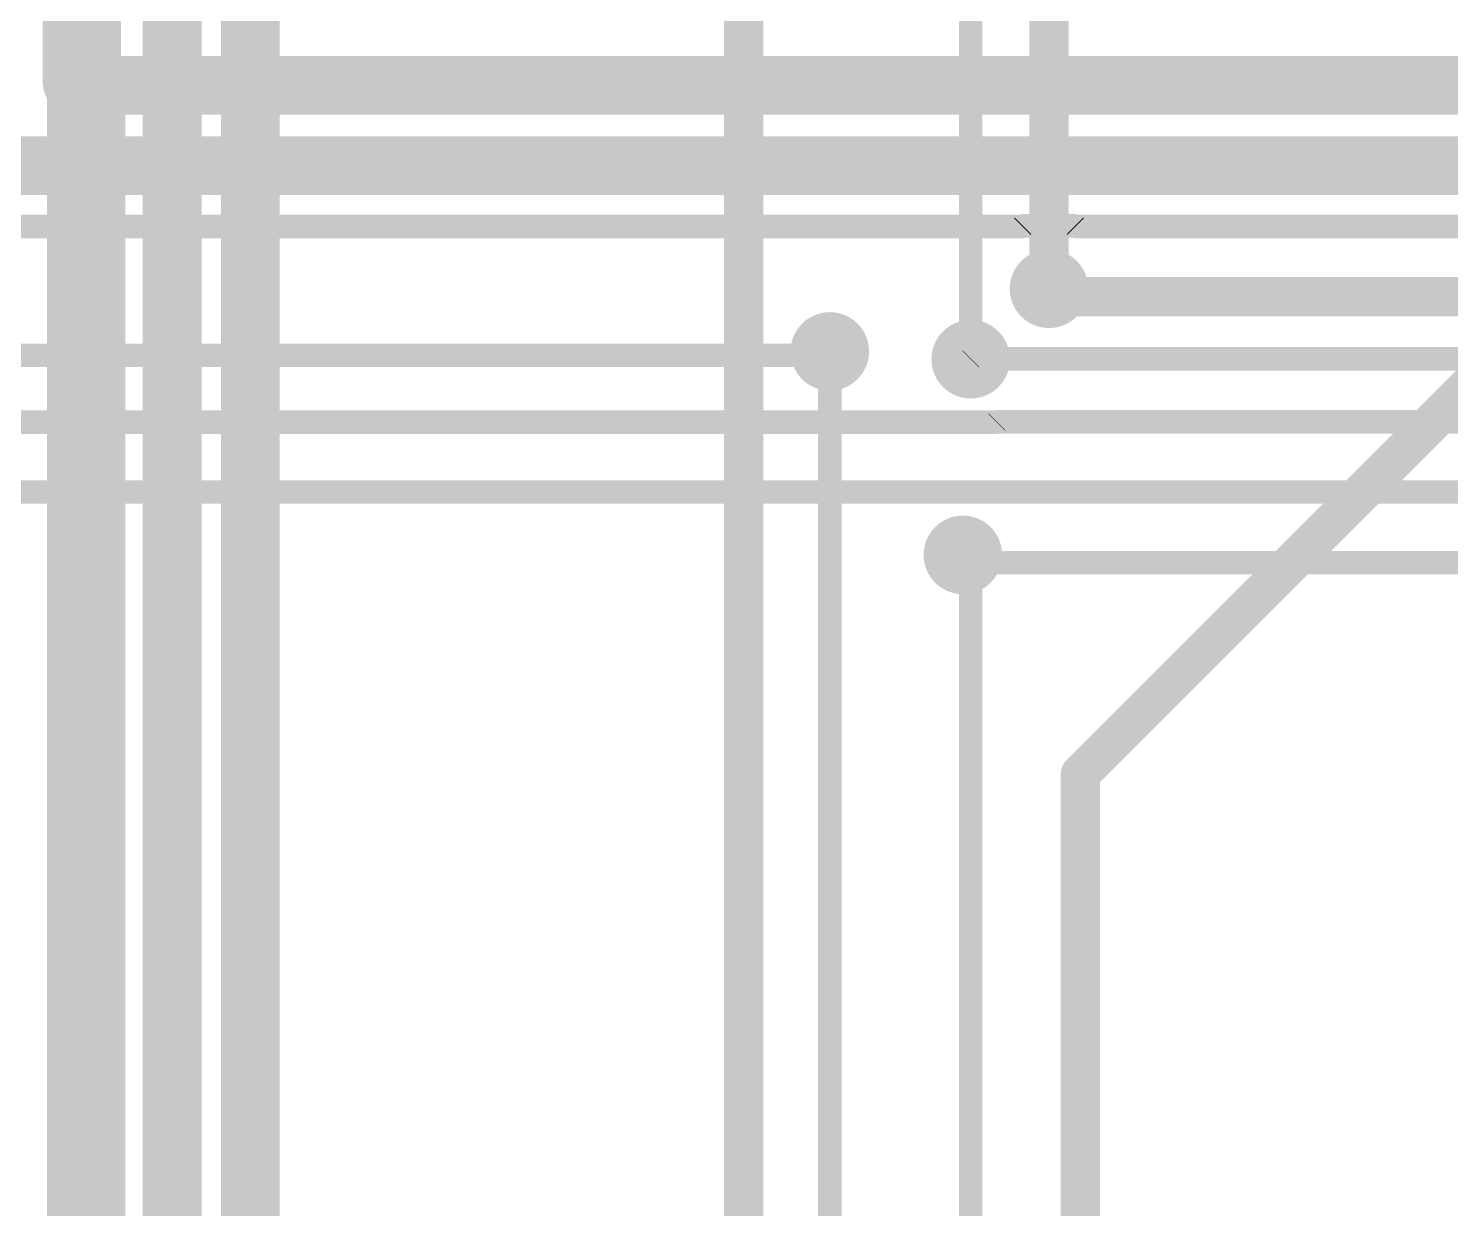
# Model space of a CAD drawing. Header units: millimetres. Extents: x 29 to 180, y 30 to 200.
# Drawn here: x 62.76 to 80.93, y 160.55 to 175.63 of the extents above; entities that cross this region are included whole.
import ezdxf

# ---------------------------------------------------------------- set-up
doc = ezdxf.new("R2010")
doc.units = ezdxf.units.MM
for name, color, linetype in [('BottomLayer', 5, 'Continuous'), ('BottomSolder', 6, 'Continuous'), ('MultiLayer', 9, 'Continuous'), ('TopLayer', 1, 'Continuous'), ('TopSolder', 216, 'Continuous'), ('ViaHoleLayer', 16, 'Continuous')]:
    doc.layers.add(name, color=color, linetype=linetype)

msp = doc.modelspace()

# ---------------------------------------------------------------- linework, layer by layer
at = {"layer": 'BottomLayer'}
for points, const_width in [([(63.44599706, 174.95400366), (63.44599706, 194.34599688)], 1.00000054), ([(74.80000025999999, 171.4000001), (74.80000025999999, 185.20000044)], 0.2999994), ([(75.80000079999999, 172.30000084), (75.80000079999999, 182.40000096)], 0.499999), ([(65.60000088, 122.30000178), (65.60000088, 179.00000014)], 0.75000104), ([(71.90000098, 132.00000016), (71.90000098, 178.70000074)], 0.499999), ([(64.60000034, 121.52500206), (64.60000034, 178.54477372)], 0.75000104), ([(63.44599706, 174.95400366), (63.5, 174.90000072)], 1.00000054), ([(63.5, 120.92500326), (63.5, 174.90000072)], 1.00000054), ([(76.19999999999999, 166.10000054), (84.60000097999999, 174.50000152)], 0.499999), ([(73.00000132, 130.40000082), (73.00000132, 171.4999999)], 0.2999994), ([(74.70000046, 168.90000002), (74.80000025999999, 168.80000022)], 0.2999994), ([(74.80000025999999, 132.5000017), (74.80000025999999, 168.80000022)], 0.2999994), ([(76.19999999999999, 159.30000144), (76.19999999999999, 166.10000054)], 0.499999)]:
    msp.add_lwpolyline(points, dxfattribs=dict(at, const_width=const_width))
for points, const_width in [([(63.19599756, 174.95400366, 1), (63.69599656, 174.95400366, 1)], 0.499999), ([(63.19599756, 174.95400366, 1), (63.69599656, 174.95400366, 1)], 0.499999), ([(63.2500005, 174.90000072, 1), (63.74999949999999, 174.90000072, 1)], 0.499999), ([(63.2500005, 174.90000072, 1), (63.74999949999999, 174.90000072, 1)], 0.499999), ([(63.30000039999999, 174.90000072, 1), (63.6999996, 174.90000072, 1)], 0.3999992), ([(75.6000012, 172.30000084, 1), (76.00000039999999, 172.30000084, 1)], 0.3999992), ([(75.67500231999999, 172.30000084, 1), (75.92499928, 172.30000084, 1)], 0.2499995), ([(72.80000172, 171.4999999, 1), (73.20000092, 171.4999999, 1)], 0.3999992), ([(74.60000065999999, 171.4000001, 1), (74.99999986, 171.4000001, 1)], 0.3999992), ([(72.92500274, 171.4999999, 1), (73.0749999, 171.4999999, 1)], 0.1499997), ([(74.72500167999999, 171.4000001, 1), (74.87499883999999, 171.4000001, 1)], 0.1499997), ([(74.50000086, 168.90000002, 1), (74.90000006, 168.90000002, 1)], 0.3999992), ([(74.62500188, 168.90000002, 1), (74.77499904, 168.90000002, 1)], 0.1499997), ([(74.72500167999999, 168.80000022, 1), (74.87499883999999, 168.80000022, 1)], 0.1499997), ([(74.72500167999999, 168.80000022, 1), (74.87499883999999, 168.80000022, 1)], 0.1499997), ([(76.07500152, 166.10000054, 1), (76.32499847999999, 166.10000054, 1)], 0.2499995), ([(76.07500152, 166.10000054, 1), (76.32499847999999, 166.10000054, 1)], 0.2499995)]:
    msp.add_lwpolyline(points, format="xyb", close=True, dxfattribs=dict(at, const_width=const_width))
at = {"layer": 'BottomSolder', "const_width": 0.5015992}
for points in [[(63.2492004, 174.90000072, 1), (63.75079959999999, 174.90000072, 1)], [(75.5492012, 172.30000084, 1), (76.0508004, 172.30000084, 1)], [(72.74920172, 171.4999999, 1), (73.25080091999999, 171.4999999, 1)], [(74.54920066, 171.4000001, 1), (75.05079986, 171.4000001, 1)], [(74.44920085999999, 168.90000002, 1), (74.95080005999999, 168.90000002, 1)]]:
    msp.add_lwpolyline(points, format="xyb", close=True, dxfattribs=at)
at = {"layer": 'MultiLayer', "const_width": 0.3999992}
for points in [[(63.30000039999999, 174.90000072, 1), (63.6999996, 174.90000072, 1)], [(75.6000012, 172.30000084, 1), (76.00000039999999, 172.30000084, 1)], [(72.80000172, 171.4999999, 1), (73.20000092, 171.4999999, 1)], [(74.60000065999999, 171.4000001, 1), (74.99999986, 171.4000001, 1)], [(74.50000086, 168.90000002, 1), (74.90000006, 168.90000002, 1)]]:
    msp.add_lwpolyline(points, format="xyb", close=True, dxfattribs=at)
at = {"layer": 'TopLayer'}
for points, const_width in [([(63.30000039999999, 174.90000072, 1), (63.6999996, 174.90000072, 1)], 0.3999992), ([(63.31249974, 174.90000072, 1), (63.68750025999999, 174.90000072, 1)], 0.37500052), ([(75.38397166, 173.09599874, 1), (75.53396882, 173.09599874, 1)], 0.1499997), ([(75.38397166, 173.09599874, 1), (75.53396882, 173.09599874, 1)], 0.1499997), ([(75.39197519999999, 173.10400228, 1), (75.54197236, 173.10400228, 1)], 0.1499997), ([(75.39197519999999, 173.10400228, 1), (75.54197236, 173.10400228, 1)], 0.1499997), ([(76.05802924, 173.10400228, 1), (76.2080264, 173.10400228, 1)], 0.1499997), ([(76.05802924, 173.10400228, 1), (76.2080264, 173.10400228, 1)], 0.1499997), ([(76.0663198, 173.09571172, 1), (76.21631696, 173.09571172, 1)], 0.1499997), ([(76.0663198, 173.09571172, 1), (76.21631696, 173.09571172, 1)], 0.1499997), ([(75.6000012, 172.30000084, 1), (76.00000039999999, 172.30000084, 1)], 0.3999992), ([(75.67500231999999, 172.30000084, 1), (75.92499928, 172.30000084, 1)], 0.2499995), ([(75.77500212, 172.20000104, 1), (76.02499908, 172.20000104, 1)], 0.2499995), ([(75.77500212, 172.20000104, 1), (76.02499908, 172.20000104, 1)], 0.2499995), ([(72.80000172, 171.4999999, 1), (73.20000092, 171.4999999, 1)], 0.3999992), ([(74.60000065999999, 171.4000001, 1), (74.99999986, 171.4000001, 1)], 0.3999992), ([(72.87500284, 171.45, 1), (73.02499999999999, 171.45, 1)], 0.1499997), ([(72.87500284, 171.45, 1), (73.02499999999999, 171.45, 1)], 0.1499997), ([(72.92500274, 171.4999999, 1), (73.0749999, 171.4999999, 1)], 0.1499997), ([(74.72500167999999, 171.4000001, 1), (74.87499883999999, 171.4000001, 1)], 0.1499997), ([(74.72900471999999, 171.40400314, 1), (74.87900187999999, 171.40400314, 1)], 0.1499997), ([(74.72900471999999, 171.40400314, 1), (74.87900187999999, 171.40400314, 1)], 0.1499997), ([(75.06203174, 170.6000017, 1), (75.21202889999999, 170.6000017, 1)], 0.1499997), ([(75.06203174, 170.6000017, 1), (75.21202889999999, 170.6000017, 1)], 0.1499997), ([(75.0580287, 170.59599866, 1), (75.20802585999999, 170.59599866, 1)], 0.1499997), ([(75.0580287, 170.59599866, 1), (75.20802585999999, 170.59599866, 1)], 0.1499997), ([(74.50000086, 168.90000002, 1), (74.90000006, 168.90000002, 1)], 0.3999992), ([(74.62500188, 168.90000002, 1), (74.77499904, 168.90000002, 1)], 0.1499997), ([(74.72500167999999, 168.80000022, 1), (74.87499883999999, 168.80000022, 1)], 0.1499997), ([(74.72500167999999, 168.80000022, 1), (74.87499883999999, 168.80000022, 1)], 0.1499997)]:
    msp.add_lwpolyline(points, format="xyb", close=True, dxfattribs=dict(at, const_width=const_width))
for points, const_width in [([(63.5, 174.90000072), (97.30000098, 174.90000072)], 0.75000104), ([(62.22900178, 173.87099846), (97.32900269999999, 173.87099846)], 0.75000104), ([(58.10400368, 173.09599874), (75.45897024, 173.09599874)], 0.2999994), ([(75.45897024, 173.09599874), (75.46697377999999, 173.10400228)], 0.2999994), ([(75.46697377999999, 173.10400228), (76.13302782, 173.10400228)], 0.2999994), ([(76.13302782, 173.10400228), (76.14131838, 173.09571172)], 0.2999994), ([(76.14131838, 173.09571172), (85.55868334, 173.09571172)], 0.2999994), ([(75.80000079999999, 172.30000084), (75.9000006, 172.20000104)], 0.499999), ([(75.9000006, 172.20000104), (87.40000046, 172.20000104)], 0.499999), ([(51.70000074, 171.45), (72.95000141999999, 171.45)], 0.2999994), ([(72.95000141999999, 171.45), (73.00000132, 171.4999999)], 0.2999994), ([(74.80000025999999, 171.4000001), (74.80400329999999, 171.40400314)], 0.2999994), ([(74.80400329999999, 171.40400314), (87.0589699, 171.40400314)], 0.2999994), ([(75.13302728, 170.59599866), (75.13703032, 170.6000017)], 0.2999994), ([(75.13703032, 170.6000017), (86.09960681999999, 170.6000017)], 0.2999994), ([(54.89599892, 170.59599866), (75.13302728, 170.59599866)], 0.2999994), ([(58.90400208, 169.70400146), (100.7960011, 169.70400146)], 0.2999994), ([(74.70000046, 168.90000002), (74.80000025999999, 168.80000022)], 0.2999994), ([(74.80000025999999, 168.80000022), (90.29999973999999, 168.80000022)], 0.2999994)]:
    msp.add_lwpolyline(points, dxfattribs=dict(at, const_width=const_width))
at = {"layer": 'TopSolder', "const_width": 0.5015992}
for points in [[(63.2492004, 174.90000072, 1), (63.75079959999999, 174.90000072, 1)], [(75.5492012, 172.30000084, 1), (76.0508004, 172.30000084, 1)], [(72.74920172, 171.4999999, 1), (73.25080091999999, 171.4999999, 1)], [(74.54920066, 171.4000001, 1), (75.05079986, 171.4000001, 1)], [(74.44920085999999, 168.90000002, 1), (74.95080005999999, 168.90000002, 1)]]:
    msp.add_lwpolyline(points, format="xyb", close=True, dxfattribs=at)
at = {"layer": 'ViaHoleLayer', "const_width": 0.2499995}
for points in [[(63.37500152, 174.90000072, 1), (63.62499848, 174.90000072, 1)], [(75.67500231999999, 172.30000084, 1), (75.92499928, 172.30000084, 1)], [(72.87500284, 171.4999999, 1), (73.1249998, 171.4999999, 1)], [(74.67500178, 171.4000001, 1), (74.92499873999999, 171.4000001, 1)], [(74.57500198, 168.90000002, 1), (74.82499894, 168.90000002, 1)]]:
    msp.add_lwpolyline(points, format="xyb", close=True, dxfattribs=at)

doc.saveas('drawing.dxf')
